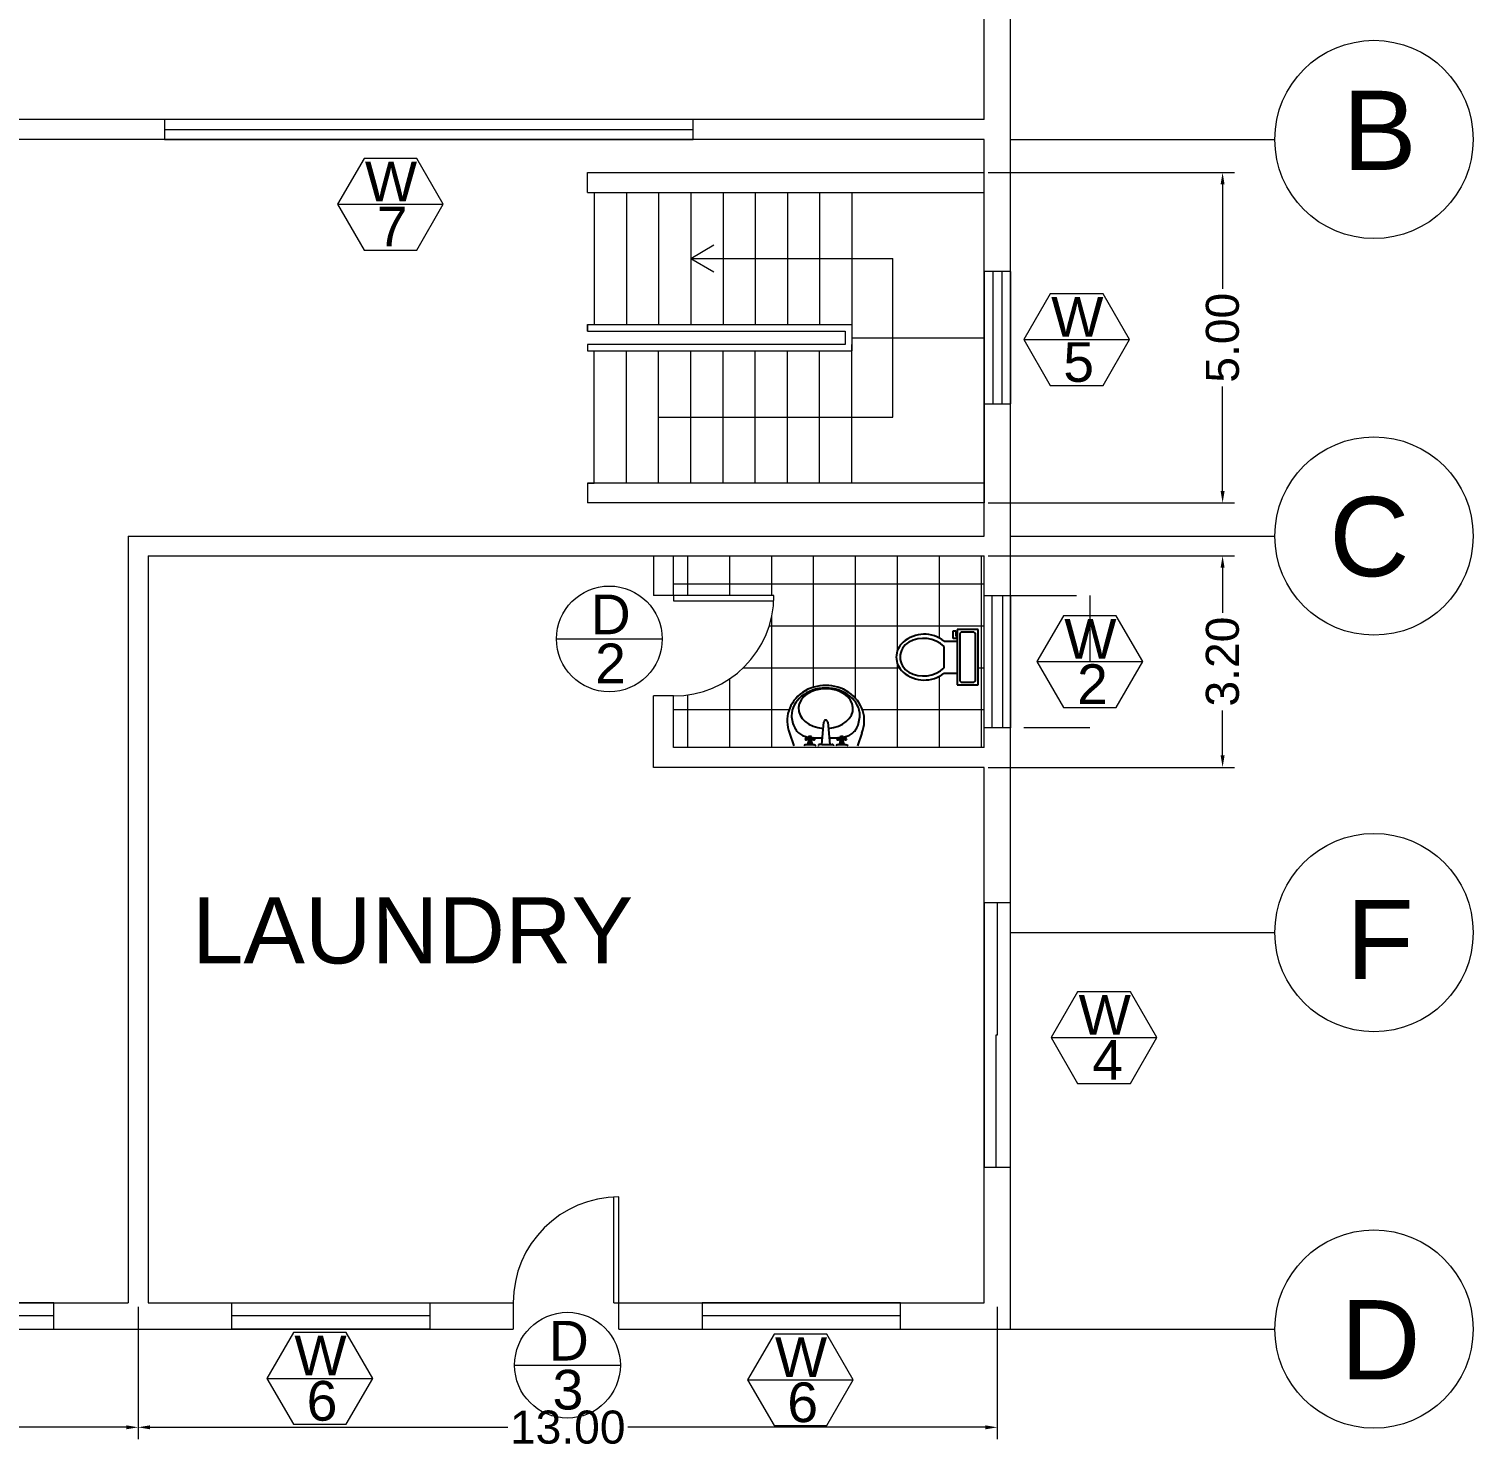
# Model space of a CAD drawing. Header units: millimetres. Extents: x 2391 to 3323, y 1596 to 2537.
# Drawn here: x 2782.57 to 2804.42, y 2467.09 to 2488.51 of the extents above; entities that cross this region are included whole.
import ezdxf

# ---------------------------------------------------------------- set-up
doc = ezdxf.new("R2010")
doc.units = ezdxf.units.MM
doc.linetypes.add('JIS_02_1.0', pattern=[2, 1, -1])
for name, color, linetype in [('BATH', 171, 'Continuous'), ('dimensions', 203, 'Continuous'), ('doors', 31, 'Continuous'), ('doors and windows schedule', 11, 'Continuous'), ('exterior wall', 140, 'Continuous'), ('interior wall', 191, 'Continuous'), ('Lightning text', 211, 'Continuous'), ('stairs', 123, 'Continuous'), ('TEXT', 130, 'Continuous'), ('windows', 241, 'Continuous')]:
    doc.layers.add(name, color=color, linetype=linetype)
doc.styles.get("Standard").update_dxf_attribs({"font": 'arial.ttf'})

msp = doc.modelspace()

# ---------------------------------------------------------------- linework, layer by layer
at = {"color": 0, "linetype": 'ByBlock'}
for p, q in [((2796.554, 2479.4), (2796.594, 2479.4)), ((2796.554, 2479.28), (2796.554, 2479.4)), ((2796.594, 2479.4), (2796.594, 2479.32)), ((2796.594, 2479.32), (2796.614, 2479.32)), ((2796.614, 2479.42), (2796.614, 2478.58)), ((2796.934, 2479.42), (2796.614, 2479.42)), ((2796.654, 2479.34), (2796.654, 2478.66)), ((2796.854, 2479.38), (2796.694, 2479.38)), ((2796.894, 2478.66), (2796.894, 2479.34)), ((2796.934, 2478.58), (2796.934, 2479.42)), ((2796.42, 2479.24), (2796.614, 2479.24)), ((2796.42, 2478.84), (2796.42, 2479.16)), ((2796.614, 2479.28), (2796.554, 2479.28)), ((2796.42, 2478.76), (2796.614, 2478.76)), ((2796.614, 2478.58), (2796.934, 2478.58)), ((2796.694, 2478.62), (2796.854, 2478.62)), ((2794.11, 2478.111), (2794.111, 2478.098)), ((2794.111, 2478.098), (2794.115, 2478.071)), ((2794.115, 2478.071), (2794.119, 2478.045)), ((2794.119, 2478.045), (2794.125, 2478.02)), ((2794.125, 2478.02), (2794.131, 2477.996)), ((2794.567, 2477.679), (2794.597, 2478.016)), ((2794.599, 2478.025), (2794.597, 2478.016)), ((2794.603, 2478.034), (2794.599, 2478.025)), ((2794.61, 2478.04), (2794.603, 2478.034)), ((2794.618, 2478.045), (2794.61, 2478.04)), ((2794.627, 2478.046), (2794.618, 2478.045)), ((2794.637, 2478.045), (2794.627, 2478.046)), ((2794.645, 2478.04), (2794.637, 2478.045)), ((2794.652, 2478.034), (2794.645, 2478.04)), ((2794.656, 2478.025), (2794.652, 2478.034)), ((2794.657, 2478.016), (2794.656, 2478.025)), ((2794.657, 2478.016), (2794.687, 2477.679)), ((2795.123, 2477.996), (2795.13, 2478.02)), ((2795.13, 2478.02), (2795.135, 2478.045)), ((2795.135, 2478.045), (2795.14, 2478.071)), ((2795.14, 2478.071), (2795.143, 2478.098)), ((2795.143, 2478.098), (2795.144, 2478.111)), ((2794.079, 2477.852), (2794.145, 2477.656)), ((2794.131, 2477.996), (2794.139, 2477.973)), ((2794.139, 2477.973), (2794.147, 2477.952)), ((2794.147, 2477.952), (2794.157, 2477.932)), ((2794.147, 2477.952), (2794.147, 2477.952)), ((2794.157, 2477.932), (2794.167, 2477.914)), ((2794.167, 2477.914), (2794.178, 2477.897)), ((2794.178, 2477.897), (2794.19, 2477.882)), ((2794.19, 2477.882), (2794.202, 2477.868)), ((2794.202, 2477.868), (2794.216, 2477.856)), ((2794.216, 2477.856), (2794.23, 2477.844)), ((2794.23, 2477.844), (2794.244, 2477.834)), ((2794.244, 2477.834), (2794.26, 2477.825)), ((2794.244, 2477.834), (2794.244, 2477.834)), ((2794.26, 2477.825), (2794.276, 2477.817)), ((2794.276, 2477.817), (2794.292, 2477.81)), ((2794.292, 2477.81), (2794.309, 2477.804)), ((2794.309, 2477.804), (2794.325, 2477.798)), ((2794.325, 2477.798), (2794.342, 2477.794)), ((2794.342, 2477.794), (2794.358, 2477.79)), ((2794.358, 2477.79), (2794.365, 2477.789)), ((2794.367, 2477.794), (2794.362, 2477.779)), ((2794.378, 2477.799), (2794.367, 2477.794)), ((2794.39, 2477.801), (2794.378, 2477.799)), ((2794.401, 2477.799), (2794.39, 2477.801)), ((2794.412, 2477.794), (2794.401, 2477.799)), ((2794.418, 2477.779), (2794.412, 2477.794)), ((2794.824, 2477.782), (2794.841, 2477.783)), ((2794.841, 2477.783), (2794.843, 2477.783)), ((2794.847, 2477.794), (2794.842, 2477.779)), ((2794.858, 2477.799), (2794.847, 2477.794)), ((2794.87, 2477.801), (2794.858, 2477.799)), ((2794.882, 2477.799), (2794.87, 2477.801)), ((2794.892, 2477.794), (2794.882, 2477.799)), ((2794.898, 2477.779), (2794.892, 2477.794)), ((2794.894, 2477.79), (2794.911, 2477.794)), ((2794.911, 2477.794), (2794.928, 2477.798)), ((2794.928, 2477.798), (2794.945, 2477.804)), ((2794.945, 2477.804), (2794.962, 2477.81)), ((2794.962, 2477.81), (2794.979, 2477.817)), ((2794.979, 2477.817), (2794.995, 2477.825)), ((2794.995, 2477.825), (2795.01, 2477.834)), ((2795.01, 2477.834), (2795.025, 2477.844)), ((2795.01, 2477.834), (2795.01, 2477.834)), ((2795.025, 2477.844), (2795.039, 2477.856)), ((2795.039, 2477.856), (2795.052, 2477.868)), ((2795.052, 2477.868), (2795.065, 2477.882)), ((2795.065, 2477.882), (2795.077, 2477.897)), ((2795.077, 2477.897), (2795.088, 2477.914)), ((2795.088, 2477.914), (2795.098, 2477.932)), ((2795.098, 2477.932), (2795.107, 2477.952)), ((2795.107, 2477.952), (2795.116, 2477.973)), ((2795.107, 2477.952), (2795.107, 2477.952)), ((2795.175, 2477.852), (2795.11, 2477.656)), ((2795.116, 2477.973), (2795.123, 2477.996)), ((2794.308, 2477.667), (2794.297, 2477.656)), ((2794.318, 2477.672), (2794.308, 2477.667)), ((2794.317, 2477.771), (2794.315, 2477.763)), ((2794.315, 2477.763), (2794.317, 2477.756)), ((2794.322, 2477.776), (2794.317, 2477.771)), ((2794.317, 2477.756), (2794.322, 2477.75)), ((2794.33, 2477.673), (2794.318, 2477.672)), ((2794.33, 2477.778), (2794.322, 2477.776)), ((2794.322, 2477.75), (2794.33, 2477.749)), ((2794.322, 2477.673), (2794.335, 2477.676)), ((2794.337, 2477.776), (2794.33, 2477.778)), ((2794.33, 2477.749), (2794.337, 2477.75)), ((2794.45, 2477.673), (2794.33, 2477.673)), ((2794.335, 2477.676), (2794.346, 2477.682)), ((2794.343, 2477.771), (2794.337, 2477.776)), ((2794.337, 2477.75), (2794.343, 2477.756)), ((2794.343, 2477.771), (2794.36, 2477.771)), ((2794.345, 2477.763), (2794.343, 2477.771)), ((2794.343, 2477.756), (2794.345, 2477.763)), ((2794.36, 2477.756), (2794.343, 2477.756)), ((2794.346, 2477.682), (2794.356, 2477.69)), ((2794.356, 2477.69), (2794.363, 2477.701)), ((2794.362, 2477.779), (2794.36, 2477.763)), ((2794.36, 2477.763), (2794.362, 2477.748)), ((2794.36, 2477.696), (2794.42, 2477.696)), ((2794.362, 2477.748), (2794.367, 2477.733)), ((2794.363, 2477.701), (2794.366, 2477.713)), ((2794.366, 2477.713), (2794.367, 2477.726)), ((2794.412, 2477.733), (2794.367, 2477.733)), ((2794.367, 2477.733), (2794.367, 2477.726)), ((2794.367, 2477.726), (2794.412, 2477.726)), ((2794.377, 2477.771), (2794.375, 2477.763)), ((2794.375, 2477.763), (2794.377, 2477.756)), ((2794.382, 2477.776), (2794.377, 2477.771)), ((2794.377, 2477.756), (2794.382, 2477.75)), ((2794.39, 2477.778), (2794.382, 2477.776)), ((2794.382, 2477.75), (2794.39, 2477.749)), ((2794.397, 2477.776), (2794.39, 2477.778)), ((2794.39, 2477.749), (2794.397, 2477.75)), ((2794.403, 2477.771), (2794.397, 2477.776)), ((2794.397, 2477.75), (2794.403, 2477.756)), ((2794.405, 2477.763), (2794.403, 2477.771)), ((2794.403, 2477.756), (2794.405, 2477.763)), ((2794.412, 2477.733), (2794.418, 2477.748)), ((2794.412, 2477.726), (2794.412, 2477.733)), ((2794.412, 2477.726), (2794.413, 2477.712)), ((2794.413, 2477.712), (2794.418, 2477.699)), ((2794.417, 2477.782), (2794.435, 2477.781)), ((2794.42, 2477.763), (2794.418, 2477.779)), ((2794.418, 2477.748), (2794.42, 2477.763)), ((2794.418, 2477.699), (2794.426, 2477.688)), ((2794.419, 2477.771), (2794.437, 2477.771)), ((2794.419, 2477.756), (2794.437, 2477.756)), ((2794.426, 2477.688), (2794.437, 2477.679)), ((2794.435, 2477.781), (2794.45, 2477.781)), ((2794.437, 2477.771), (2794.435, 2477.763)), ((2794.435, 2477.763), (2794.437, 2477.756)), ((2794.442, 2477.776), (2794.437, 2477.771)), ((2794.437, 2477.756), (2794.442, 2477.75)), ((2794.437, 2477.679), (2794.45, 2477.673)), ((2794.45, 2477.778), (2794.442, 2477.776)), ((2794.442, 2477.75), (2794.45, 2477.749)), ((2794.45, 2477.781), (2794.465, 2477.781)), ((2794.457, 2477.776), (2794.45, 2477.778)), ((2794.45, 2477.749), (2794.457, 2477.75)), ((2794.466, 2477.668), (2794.45, 2477.673)), ((2794.463, 2477.771), (2794.457, 2477.776)), ((2794.457, 2477.75), (2794.463, 2477.756)), ((2794.465, 2477.763), (2794.463, 2477.771)), ((2794.463, 2477.756), (2794.465, 2477.763)), ((2794.465, 2477.781), (2794.48, 2477.781)), ((2794.483, 2477.656), (2794.466, 2477.668)), ((2794.48, 2477.781), (2794.495, 2477.781)), ((2794.495, 2477.781), (2794.511, 2477.781)), ((2794.495, 2477.781), (2794.495, 2477.781)), ((2794.511, 2477.781), (2794.527, 2477.781)), ((2794.517, 2477.671), (2794.514, 2477.664)), ((2794.514, 2477.664), (2794.515, 2477.656)), ((2794.523, 2477.676), (2794.517, 2477.671)), ((2794.53, 2477.679), (2794.523, 2477.676)), ((2794.527, 2477.781), (2794.543, 2477.78)), ((2794.537, 2477.679), (2794.53, 2477.679)), ((2794.567, 2477.679), (2794.537, 2477.679)), ((2794.543, 2477.78), (2794.559, 2477.78)), ((2794.559, 2477.78), (2794.576, 2477.78)), ((2794.567, 2477.679), (2794.687, 2477.679)), ((2794.678, 2477.78), (2794.697, 2477.78)), ((2794.687, 2477.679), (2794.725, 2477.679)), ((2794.697, 2477.78), (2794.712, 2477.78)), ((2794.712, 2477.78), (2794.727, 2477.78)), ((2794.732, 2477.678), (2794.725, 2477.679)), ((2794.727, 2477.78), (2794.742, 2477.78)), ((2794.739, 2477.675), (2794.732, 2477.678)), ((2794.744, 2477.67), (2794.739, 2477.675)), ((2794.742, 2477.78), (2794.758, 2477.78)), ((2794.742, 2477.78), (2794.742, 2477.78)), ((2794.747, 2477.663), (2794.744, 2477.67)), ((2794.747, 2477.656), (2794.747, 2477.663)), ((2794.758, 2477.78), (2794.774, 2477.78)), ((2794.774, 2477.78), (2794.79, 2477.78)), ((2794.788, 2477.667), (2794.778, 2477.656)), ((2794.798, 2477.672), (2794.788, 2477.667)), ((2794.79, 2477.78), (2794.807, 2477.781)), ((2794.797, 2477.771), (2794.795, 2477.763)), ((2794.795, 2477.763), (2794.797, 2477.756)), ((2794.802, 2477.776), (2794.797, 2477.771)), ((2794.797, 2477.756), (2794.802, 2477.75)), ((2794.81, 2477.673), (2794.798, 2477.672)), ((2794.81, 2477.778), (2794.802, 2477.776)), ((2794.802, 2477.75), (2794.81, 2477.749)), ((2794.802, 2477.673), (2794.815, 2477.676)), ((2794.807, 2477.781), (2794.824, 2477.782)), ((2794.817, 2477.776), (2794.81, 2477.778)), ((2794.81, 2477.749), (2794.817, 2477.75)), ((2794.93, 2477.673), (2794.81, 2477.673)), ((2794.815, 2477.676), (2794.826, 2477.682)), ((2794.823, 2477.771), (2794.817, 2477.776)), ((2794.817, 2477.75), (2794.823, 2477.756)), ((2794.825, 2477.763), (2794.823, 2477.771)), ((2794.823, 2477.771), (2794.84, 2477.771)), ((2794.823, 2477.756), (2794.825, 2477.763)), ((2794.84, 2477.756), (2794.823, 2477.756)), ((2794.826, 2477.682), (2794.836, 2477.69)), ((2794.836, 2477.69), (2794.843, 2477.701)), ((2794.842, 2477.779), (2794.84, 2477.763)), ((2794.84, 2477.763), (2794.842, 2477.748)), ((2794.84, 2477.696), (2794.9, 2477.696)), ((2794.842, 2477.748), (2794.847, 2477.733)), ((2794.843, 2477.701), (2794.847, 2477.713)), ((2794.892, 2477.733), (2794.847, 2477.733)), ((2794.847, 2477.733), (2794.847, 2477.726)), ((2794.847, 2477.726), (2794.892, 2477.726)), ((2794.847, 2477.713), (2794.847, 2477.726)), ((2794.857, 2477.771), (2794.855, 2477.763)), ((2794.855, 2477.763), (2794.857, 2477.756)), ((2794.862, 2477.776), (2794.857, 2477.771)), ((2794.857, 2477.756), (2794.862, 2477.75)), ((2794.87, 2477.778), (2794.862, 2477.776)), ((2794.862, 2477.75), (2794.87, 2477.749)), ((2794.877, 2477.776), (2794.87, 2477.778)), ((2794.87, 2477.749), (2794.877, 2477.75)), ((2794.883, 2477.771), (2794.877, 2477.776)), ((2794.877, 2477.75), (2794.883, 2477.756)), ((2794.885, 2477.763), (2794.883, 2477.771)), ((2794.883, 2477.756), (2794.885, 2477.763)), ((2794.892, 2477.733), (2794.898, 2477.748)), ((2794.892, 2477.726), (2794.892, 2477.733)), ((2794.892, 2477.726), (2794.893, 2477.712)), ((2794.893, 2477.712), (2794.898, 2477.699)), ((2794.9, 2477.763), (2794.898, 2477.779)), ((2794.898, 2477.748), (2794.9, 2477.763)), ((2794.898, 2477.699), (2794.906, 2477.688)), ((2794.899, 2477.771), (2794.917, 2477.771)), ((2794.899, 2477.756), (2794.917, 2477.756)), ((2794.906, 2477.688), (2794.917, 2477.679)), ((2794.917, 2477.771), (2794.915, 2477.763)), ((2794.915, 2477.763), (2794.917, 2477.756)), ((2794.922, 2477.776), (2794.917, 2477.771)), ((2794.917, 2477.756), (2794.922, 2477.75)), ((2794.917, 2477.679), (2794.93, 2477.673)), ((2794.93, 2477.778), (2794.922, 2477.776)), ((2794.922, 2477.75), (2794.93, 2477.749)), ((2794.937, 2477.776), (2794.93, 2477.778)), ((2794.93, 2477.749), (2794.937, 2477.75)), ((2794.946, 2477.668), (2794.93, 2477.673)), ((2794.943, 2477.771), (2794.937, 2477.776)), ((2794.937, 2477.75), (2794.943, 2477.756)), ((2794.945, 2477.763), (2794.943, 2477.771)), ((2794.943, 2477.756), (2794.945, 2477.763)), ((2794.964, 2477.656), (2794.946, 2477.668))]:
    msp.add_line(p, q, dxfattribs=at)
for centre, radius, start, end in [((2796.117, 2478.86), 0.487, 51.4691, 131.0789), ((2796.689, 2479.345), 0.0354, 81.8699, 188.1301), ((2796.859, 2479.345), 0.0354, 351.8699, 98.1301), ((2795.994, 2479), 0.3, 131.0789, 228.9209), ((2796.012, 2479), 0.26, 119.5765, 240.4233), ((2796.107, 2478.832), 0.453, 46.3677, 119.5765), ((2796.117, 2479.141), 0.487, 228.9209, 308.5307), ((2796.107, 2479.168), 0.453, 240.4233, 313.6321), ((2796.689, 2478.655), 0.0354, 171.8699, 278.1301), ((2796.859, 2478.655), 0.0354, 261.8699, 8.1301)]:
    msp.add_arc(centre, radius, start, end, dxfattribs=at)
for centre, major_axis, ratio, start_param, end_param in [((2794.627, 2478.038), (-0.584, 0), 0.916316, 2.786438, 6.63834), ((2794.627, 2478.111), (-0.517, 0), 0.815274, 3.141593, 6.283185), ((2794.627, 2478.222), (-0.412, 0), 0.730435, 1.664123, 7.760732)]:
    msp.add_ellipse(centre, major_axis=major_axis, ratio=ratio, start_param=start_param, end_param=end_param, dxfattribs=at)
at = {"layer": 'BATH', "linetype": 'Continuous', "lineweight": 13}
for p, q in [((2792.539, 2479.933), (2792.539, 2480.533)), ((2793.174, 2479.933), (2793.174, 2480.533)), ((2793.809, 2479.933), (2793.809, 2480.533)), ((2794.444, 2478.547), (2794.444, 2480.533)), ((2795.079, 2478.378), (2795.079, 2480.533)), ((2795.714, 2479.108), (2795.714, 2480.533)), ((2796.349, 2479.287), (2796.349, 2480.533)), ((2796.984, 2477.633), (2796.984, 2480.533)), ((2792.323, 2480.111), (2797.023, 2480.111)), ((2793.809, 2477.633), (2793.809, 2479.615)), ((2793.772, 2479.476), (2797.023, 2479.476)), ((2795.714, 2477.633), (2795.714, 2478.893)), ((2793.174, 2477.633), (2793.174, 2478.674)), ((2793.38, 2478.841), (2795.74, 2478.841)), ((2796.349, 2477.633), (2796.349, 2478.713)), ((2796.934, 2478.841), (2797.023, 2478.841)), ((2792.539, 2477.633), (2792.539, 2478.428)), ((2792.323, 2478.206), (2794.072, 2478.206)), ((2795.182, 2478.206), (2797.023, 2478.206))]:
    msp.add_line(p, q, dxfattribs=at)
at = {"layer": 'dimensions', "lineweight": 13}
for p, q in [((2797.085, 2486.333), (2800.812, 2486.333)), ((2800.632, 2486.153), (2800.632, 2484.571)), ((2795.023, 2483.833), (2797.023, 2483.833)), ((2800.632, 2481.513), (2800.632, 2483.094)), ((2797.085, 2481.333), (2800.812, 2481.333)), ((2797.085, 2480.533), (2800.812, 2480.533)), ((2800.632, 2480.353), (2800.632, 2479.671)), ((2800.632, 2477.513), (2800.632, 2478.195)), ((2797.085, 2477.333), (2800.812, 2477.333)), ((2784.223, 2469.17), (2784.223, 2467.167)), ((2784.223, 2469.17), (2784.223, 2467.167)), ((2797.223, 2469.17), (2797.223, 2467.167)), ((2784.043, 2467.347), (2778.132, 2467.347)), ((2784.403, 2467.347), (2789.814, 2467.347)), ((2797.043, 2467.347), (2791.632, 2467.347))]:
    msp.add_line(p, q, dxfattribs=at)
at = {"layer": 'dimensions'}
for points in [[(2800.602, 2486.153), (2800.662, 2486.153), (2800.632, 2486.333)], [(2800.602, 2481.513), (2800.662, 2481.513), (2800.632, 2481.333)], [(2800.602, 2480.353), (2800.662, 2480.353), (2800.632, 2480.533)], [(2800.602, 2477.513), (2800.662, 2477.513), (2800.632, 2477.333)], [(2784.043, 2467.377), (2784.043, 2467.317), (2784.223, 2467.347)], [(2784.403, 2467.377), (2784.403, 2467.317), (2784.223, 2467.347)], [(2797.043, 2467.377), (2797.043, 2467.317), (2797.223, 2467.347)]]:
    msp.add_solid(points, dxfattribs=at)
at = {"layer": 'doors', "lineweight": 13}
for p, q in [((2793.843, 2479.933), (2792.323, 2479.933)), ((2792.323, 2479.933), (2792.323, 2479.853)), ((2792.323, 2479.933), (2792.323, 2479.853)), ((2792.323, 2479.853), (2793.841, 2479.853)), ((2791.418, 2469.233), (2791.418, 2470.831)), ((2791.498, 2469.233), (2791.498, 2470.833)), ((2791.418, 2469.233), (2791.498, 2469.233))]:
    msp.add_line(p, q, dxfattribs=at)
for centre, radius, start, end in [((2792.323, 2479.933), 1.52, 270, 0), ((2791.498, 2469.233), 1.6, 90, 180)]:
    msp.add_arc(centre, radius, start, end, dxfattribs=at)
at = {"layer": 'doors and windows schedule', "lineweight": 13}
for p, q in [((2787.64, 2486.545), (2787.24, 2485.852)), ((2788.44, 2486.545), (2787.64, 2486.545)), ((2788.84, 2485.852), (2788.44, 2486.545)), ((2787.24, 2485.852), (2788.84, 2485.852)), ((2787.24, 2485.852), (2787.64, 2485.16)), ((2788.44, 2485.16), (2788.84, 2485.852)), ((2787.64, 2485.16), (2788.44, 2485.16)), ((2798.024, 2484.497), (2797.624, 2483.804)), ((2798.824, 2484.497), (2798.024, 2484.497)), ((2799.224, 2483.804), (2798.824, 2484.497)), ((2797.624, 2483.804), (2799.224, 2483.804)), ((2797.624, 2483.804), (2798.024, 2483.111)), ((2798.824, 2483.111), (2799.224, 2483.804)), ((2798.024, 2483.111), (2798.824, 2483.111)), ((2798.223, 2479.626), (2797.823, 2478.933)), ((2799.023, 2479.626), (2798.223, 2479.626)), ((2799.423, 2478.933), (2799.023, 2479.626)), ((2790.552, 2479.276), (2792.152, 2479.276)), ((2797.823, 2478.933), (2799.423, 2478.933)), ((2797.823, 2478.933), (2798.223, 2478.24)), ((2799.023, 2478.24), (2799.423, 2478.933)), ((2798.223, 2478.24), (2799.023, 2478.24)), ((2798.439, 2473.936), (2798.039, 2473.243)), ((2799.239, 2473.936), (2798.439, 2473.936)), ((2799.639, 2473.243), (2799.239, 2473.936)), ((2798.039, 2473.243), (2799.639, 2473.243)), ((2798.039, 2473.243), (2798.439, 2472.55)), ((2799.239, 2472.55), (2799.639, 2473.243)), ((2798.439, 2472.55), (2799.239, 2472.55)), ((2786.572, 2468.781), (2786.172, 2468.088)), ((2787.372, 2468.781), (2786.572, 2468.781)), ((2787.772, 2468.088), (2787.372, 2468.781)), ((2793.844, 2468.759), (2793.444, 2468.066)), ((2794.644, 2468.759), (2793.844, 2468.759)), ((2795.044, 2468.066), (2794.644, 2468.759)), ((2789.919, 2468.287), (2791.519, 2468.287)), ((2786.172, 2468.088), (2787.772, 2468.088)), ((2786.172, 2468.088), (2786.572, 2467.396)), ((2787.372, 2467.396), (2787.772, 2468.088)), ((2793.444, 2468.066), (2795.044, 2468.066)), ((2793.444, 2468.066), (2793.844, 2467.373)), ((2794.644, 2467.373), (2795.044, 2468.066)), ((2786.572, 2467.396), (2787.372, 2467.396)), ((2793.844, 2467.373), (2794.644, 2467.373))]:
    msp.add_line(p, q, dxfattribs=at)
for centre in [(2791.352, 2479.276), (2790.719, 2468.287)]:
    msp.add_circle(centre, 0.8, dxfattribs=at)
at = {"layer": 'exterior wall', "lineweight": 13}
for p, q in [((2797.423, 2468.833), (2797.423, 2498.833)), ((2797.023, 2487.133), (2797.023, 2493.556)), ((2797.023, 2480.833), (2797.023, 2486.833)), ((2797.023, 2477.633), (2797.023, 2480.533)), ((2797.023, 2469.233), (2797.023, 2477.333)), ((2778.823, 2469.233), (2784.073, 2469.233)), ((2784.373, 2469.233), (2789.898, 2469.233)), ((2789.898, 2469.233), (2789.898, 2468.833)), ((2791.498, 2469.233), (2797.023, 2469.233)), ((2791.498, 2468.833), (2791.498, 2469.233)), ((2778.823, 2468.833), (2789.898, 2468.833)), ((2791.498, 2468.833), (2797.423, 2468.833))]:
    msp.add_line(p, q, dxfattribs=at)
at = {"layer": 'interior wall', "lineweight": 13}
for p, q in [((2797.023, 2487.133), (2757.423, 2487.133)), ((2797.023, 2486.833), (2780.223, 2486.833)), ((2784.073, 2480.833), (2797.023, 2480.833)), ((2784.073, 2480.833), (2784.073, 2469.233)), ((2784.373, 2480.533), (2797.023, 2480.533)), ((2784.373, 2480.533), (2784.373, 2469.233)), ((2792.023, 2480.533), (2792.023, 2479.933)), ((2792.323, 2479.933), (2792.323, 2480.533)), ((2792.323, 2479.933), (2792.023, 2479.933)), ((2792.023, 2477.333), (2792.023, 2478.413)), ((2792.323, 2478.413), (2792.023, 2478.413)), ((2792.323, 2477.633), (2792.323, 2478.413)), ((2797.023, 2477.633), (2792.323, 2477.633)), ((2797.023, 2477.333), (2792.023, 2477.333))]:
    msp.add_line(p, q, dxfattribs=at)
at = {"layer": 'Lightning text', "linetype": 'ByBlock', "lineweight": 13, "ltscale": 0.02}
for p, q in [((2797.423, 2486.833), (2801.423, 2486.833)), ((2797.423, 2480.833), (2801.423, 2480.833)), ((2797.423, 2474.833), (2801.423, 2474.833)), ((2797.423, 2468.833), (2801.423, 2468.833))]:
    msp.add_line(p, q, dxfattribs=at)
for centre in [(2802.923, 2486.833), (2802.923, 2480.833), (2802.923, 2474.833), (2802.923, 2468.833)]:
    msp.add_circle(centre, 1.5, dxfattribs=at)
at = {"layer": 'stairs', "lineweight": 13}
for p, q in [((2791.023, 2486.033), (2791.023, 2486.333)), ((2791.023, 2486.333), (2797.023, 2486.333)), ((2791.023, 2486.033), (2797.023, 2486.033)), ((2791.123, 2486.033), (2791.123, 2484.033)), ((2791.61, 2486.033), (2791.61, 2484.033)), ((2792.098, 2486.033), (2792.098, 2484.033)), ((2792.585, 2486.033), (2792.585, 2484.033)), ((2793.073, 2486.033), (2793.073, 2484.033)), ((2793.56, 2486.033), (2793.56, 2484.033)), ((2794.048, 2486.033), (2794.048, 2484.033)), ((2794.535, 2486.033), (2794.535, 2484.033)), ((2795.023, 2486.033), (2795.023, 2484.033)), ((2792.585, 2485.033), (2792.936, 2485.237)), ((2792.585, 2485.033), (2795.644, 2485.033)), ((2792.585, 2485.033), (2792.936, 2484.831)), ((2795.644, 2482.633), (2795.644, 2485.033)), ((2791.023, 2483.933), (2791.023, 2484.033)), ((2791.023, 2484.033), (2795.023, 2484.033)), ((2791.023, 2484.033), (2791.023, 2483.933)), ((2791.023, 2483.933), (2794.923, 2483.933)), ((2794.923, 2483.933), (2794.923, 2483.733)), ((2795.023, 2484.033), (2795.023, 2483.633)), ((2794.923, 2483.733), (2791.023, 2483.733)), ((2791.023, 2483.733), (2791.023, 2483.633)), ((2795.023, 2483.633), (2795.023, 2483.733)), ((2797.023, 2483.833), (2797.023, 2481.333)), ((2791.023, 2483.633), (2795.023, 2483.633)), ((2791.123, 2481.633), (2791.123, 2483.633)), ((2791.61, 2481.633), (2791.61, 2483.633)), ((2792.098, 2481.633), (2792.098, 2483.633)), ((2792.585, 2481.633), (2792.585, 2483.633)), ((2793.073, 2481.633), (2793.073, 2483.633)), ((2793.56, 2481.633), (2793.56, 2483.633)), ((2794.048, 2481.633), (2794.048, 2483.633)), ((2794.535, 2481.633), (2794.535, 2483.633)), ((2795.023, 2481.633), (2795.023, 2483.633)), ((2792.098, 2482.633), (2795.644, 2482.633)), ((2797.023, 2481.633), (2791.023, 2481.633)), ((2791.023, 2481.633), (2791.023, 2481.333)), ((2791.023, 2481.633), (2791.123, 2481.633)), ((2797.023, 2481.333), (2791.023, 2481.333))]:
    msp.add_line(p, q, dxfattribs=at)
at = {"layer": 'windows', "lineweight": 13}
for p, q in [((2784.623, 2487.133), (2784.623, 2486.833)), ((2792.623, 2487.133), (2784.623, 2487.133)), ((2784.623, 2486.983), (2792.623, 2486.983)), ((2792.623, 2486.833), (2792.623, 2487.133)), ((2784.623, 2486.833), (2792.623, 2486.833)), ((2797.423, 2484.833), (2797.023, 2484.833)), ((2797.023, 2484.833), (2797.023, 2482.833)), ((2797.153, 2484.833), (2797.153, 2482.833)), ((2797.293, 2484.833), (2797.293, 2482.833)), ((2797.423, 2484.833), (2797.423, 2482.833)), ((2797.023, 2482.833), (2797.423, 2482.833)), ((2797.023, 2477.933), (2797.023, 2479.933)), ((2797.023, 2479.933), (2797.423, 2479.933)), ((2797.143, 2477.933), (2797.143, 2479.933)), ((2797.303, 2479.933), (2797.303, 2477.933)), ((2797.423, 2479.933), (2797.423, 2477.933)), ((2797.423, 2477.933), (2797.023, 2477.933)), ((2797.423, 2475.283), (2797.023, 2475.283)), ((2797.023, 2475.283), (2797.023, 2471.283)), ((2797.223, 2475.283), (2797.223, 2473.283)), ((2797.423, 2471.283), (2797.423, 2475.283)), ((2797.223, 2473.283), (2797.203, 2473.283)), ((2797.203, 2473.283), (2797.203, 2471.283)), ((2797.023, 2471.283), (2797.423, 2471.283)), ((2782.948, 2469.233), (2779.948, 2469.233)), ((2782.948, 2468.833), (2782.948, 2469.233)), ((2785.638, 2468.833), (2785.638, 2469.233)), ((2785.638, 2469.233), (2788.638, 2469.233)), ((2788.638, 2469.233), (2788.638, 2468.833)), ((2795.758, 2469.233), (2792.758, 2469.233)), ((2792.758, 2469.233), (2792.758, 2468.833)), ((2795.758, 2468.833), (2795.758, 2469.233)), ((2782.948, 2469.033), (2779.948, 2469.033)), ((2779.948, 2468.833), (2782.948, 2468.833)), ((2788.638, 2469.033), (2785.638, 2469.033)), ((2788.638, 2468.833), (2785.638, 2468.833)), ((2795.758, 2469.033), (2792.758, 2469.033)), ((2792.758, 2468.833), (2795.758, 2468.833))]:
    msp.add_line(p, q, dxfattribs=at)
at = {"layer": 'windows', "linetype": 'JIS_02_1.0', "lineweight": 13}
for p, q in [((2797.423, 2479.933), (2798.623, 2479.933)), ((2798.623, 2479.933), (2798.623, 2477.933)), ((2798.623, 2477.933), (2797.423, 2477.933))]:
    msp.add_line(p, q, dxfattribs=at)

# ---------------------------------------------------------------- texts
at = {"layer": 'dimensions', "lineweight": 13, "char_height": 0.5, "attachment_point": 5, "rotation": 90}
for s, insert in [('\\A1;5.00', (2800.632, 2483.833)), ('\\A1;3.20', (2800.632, 2478.933))]:
    msp.add_mtext(s, dxfattribs=dict(at, insert=insert))
at = {"layer": 'dimensions', "lineweight": 13, "insert": (2790.723, 2467.347), "char_height": 0.5, "attachment_point": 5}
msp.add_mtext('\\A1;13.00', dxfattribs=at)
at = {"layer": 'doors and windows schedule'}
for s, height, p in [('B', 1.2, (2802.449, 2486.371)), ('W', 0.6, (2787.653, 2485.897)), ('7', 0.6, (2787.832, 2485.214)), ('W', 0.6, (2798.038, 2483.848)), ('5', 0.6, (2798.221, 2483.166)), ('C', 1.2, (2802.247, 2480.224)), ('D', 0.6, (2791.07, 2479.347)), ('W', 0.6, (2798.236, 2478.977)), ('2', 0.6, (2791.137, 2478.606)), ('2', 0.6, (2798.43, 2478.292)), ('F', 1.2, (2802.501, 2474.128)), ('W', 0.6, (2798.453, 2473.287)), ('4', 0.6, (2798.66, 2472.605)), ('D', 1.2, (2802.416, 2468.072)), ('D', 0.6, (2790.437, 2468.358)), ('W', 0.6, (2786.586, 2468.133)), ('W', 0.6, (2793.858, 2468.11)), ('3', 0.6, (2790.493, 2467.617)), ('6', 0.6, (2786.772, 2467.448)), ('6', 0.6, (2794.045, 2467.426))]:
    msp.add_text(s, height=height, dxfattribs=at).set_placement(p)
at = {"layer": 'TEXT'}
msp.add_text('LAUNDRY', height=1, dxfattribs=at).set_placement((2785.038, 2474.366))

doc.saveas('drawing.dxf')
